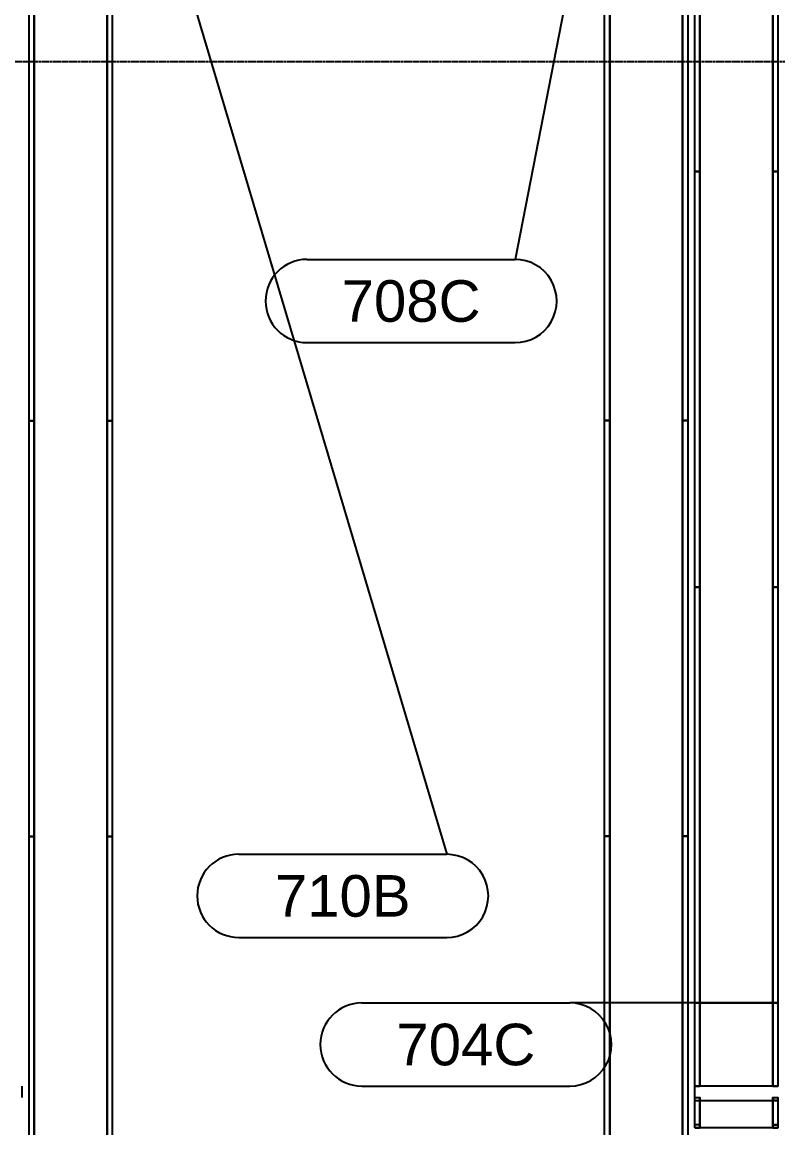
# Model space of a CAD drawing. Header units: inches. Extents: x -21257 to 11444, y 0 to 8704.
# Drawn here: x 2927 to 3145, y 927.7 to 1246.9 of the extents above; entities that cross this region are included whole.
import ezdxf
from ezdxf.enums import TextEntityAlignment as Align

# ---------------------------------------------------------------- set-up
doc = ezdxf.new("R2010")
doc.units = ezdxf.units.IN
doc.header["$MEASUREMENT"] = 0
doc.linetypes.add('CENTER2', pattern=[1.125, 0.75, -0.125, 0.125, -0.125])
for name, color, linetype in [('700-CONV-LAYOUT', 30, 'Continuous'), ('700-CONV-NUMBERS', 30, 'Continuous'), ('Bldg_Cline', 8, 'CENTER2')]:
    doc.layers.add(name, color=color, linetype=linetype)
doc.styles.get("Standard").update_dxf_attribs({"font": 'helvl.shx'})

# ---------------------------------------------------------------- blocks, each defined once
blk = doc.blocks.new('DCBLOCK')
at = {"linetype": 'Continuous'}
for p, q in [((-0.625, 0), (0, 0)), ((-0.625, -0.25), (0, -0.25))]:
    blk.add_line(p, q, dxfattribs=at)
for centre, start, end in [((-0.625, -0.125), 90, 269.9999), ((0, -0.125), 269.9999, 90)]:
    blk.add_arc(centre, 0.125, start, end)
blk.add_attdef('FORTNAITEM', text='', height=0.125).set_placement((-0.3125, -0.125), align=Align.MIDDLE_CENTER)
at = {"flags": 1}
blk.add_attdef('SERIALNUM', (-0.625, -0.3437), '', height=0.125, dxfattribs=at)
blk = doc.blocks.new('Promise-US15-100330-00-10-003 Bldg Colums')
at = {"layer": 'Bldg_Cline'}
blk.add_line((72, 720), (6000, 720), dxfattribs=at)

msp = doc.modelspace()

# ---------------------------------------------------------------- linework, layer by layer
at = {"layer": '700-CONV-LAYOUT', "linetype": 'Continuous'}
for p, q in [((3121, 963.76, 291.5), (3122.5, 963.76, 291.5)), ((3121, 963.76, 298), (3122.5, 963.76, 298)), ((3122.5, 963.76, 291.5), (3122.5, 963.76, 298)), ((3143.5, 963.76, 291.5), (3145, 963.76, 291.5)), ((3143.5, 963.76, 298), (3143.5, 963.76, 291.5)), ((3145, 963.76, 298), (3143.5, 963.76, 298)), ((3122.5, 939.76, 291.5), (3121, 939.76, 291.5)), ((3121, 939.76, 298), (3122.5, 939.76, 298)), ((3122.5, 939.76, 298), (3122.5, 939.76, 291.5)), ((3143.5, 939.76, 291.5), (3145, 939.76, 291.5)), ((3143.5, 939.76, 298), (3143.5, 939.76, 291.5)), ((3143.5, 939.76, 298), (3145, 939.76, 298)), ((3121, 936.47, 291.28), (3122.5, 936.47, 291.28)), ((3121, 935.62, 297.73), (3122.5, 935.62, 297.73)), ((3122.5, 936.47, 291.28), (3122.5, 935.62, 297.73)), ((3143.5, 936.47, 291.28), (3145, 936.47, 291.28)), ((3143.5, 935.62, 297.73), (3143.5, 936.47, 291.28)), ((3145, 935.62, 297.73), (3143.5, 935.62, 297.73)), ((3122.5, 928.53, 290.24), (3121, 928.53, 290.24)), ((3121, 927.69, 296.68), (3122.5, 927.69, 296.68)), ((3122.5, 927.69, 296.68), (3122.5, 928.53, 290.24)), ((3143.5, 928.53, 290.24), (3145, 928.53, 290.24)), ((3143.5, 927.69, 296.68), (3143.5, 928.53, 290.24)), ((3143.5, 927.69, 296.68), (3145, 927.69, 296.68))]:
    msp.add_line(p, q, dxfattribs=at)
at = {"layer": '700-CONV-LAYOUT'}
for p, q in [((2927, 936.47), (2927, 939.76)), ((3121, 936.47), (3121, 939.76))]:
    msp.add_line(p, q, dxfattribs=at)
for points in [[(2930.5, 1371.75, 294.5), (2930.5, 771.75, 294.5), (2929, 771.75, 294.5), (2929, 1371.75, 294.5)], [(2930.5, 1371.75, 298), (2930.5, 771.75, 298), (2929, 771.75, 298), (2929, 1371.75, 298)], [(2951.5, 1371.75, 298), (2951.5, 771.75, 298), (2930.5, 771.75, 298), (2930.5, 1371.75, 298)], [(2930.5, 1371.75, 298), (2930.5, 771.75, 298), (2930.5, 771.75, 294.5), (2930.5, 1371.75, 294.5)], [(2951.5, 1371.75, 298), (2951.5, 771.75, 298), (2951.5, 771.75, 294.5), (2951.5, 1371.75, 294.5)], [(2953, 1371.75, 294.5), (2953, 771.75, 294.5), (2951.5, 771.75, 294.5), (2951.5, 1371.75, 294.5)], [(2953, 1371.75, 298), (2953, 771.75, 298), (2951.5, 771.75, 298), (2951.5, 1371.75, 298)], [(3096.5, 1371.85, 294.5), (3096.5, 771.85, 294.5), (3095, 771.85, 294.5), (3095, 1371.85, 294.5)], [(3096.5, 1371.85, 298), (3096.5, 771.85, 298), (3095, 771.85, 298), (3095, 1371.85, 298)], [(3117.5, 1371.85, 298), (3117.5, 771.85, 298), (3096.5, 771.85, 298), (3096.5, 1371.85, 298)], [(3096.5, 1371.85, 298), (3096.5, 771.85, 298), (3096.5, 771.85, 294.5), (3096.5, 1371.85, 294.5)], [(3117.5, 1371.85, 298), (3117.5, 771.85, 298), (3117.5, 771.85, 294.5), (3117.5, 1371.85, 294.5)], [(3119, 1371.85, 294.5), (3119, 771.85, 294.5), (3117.5, 771.85, 294.5), (3117.5, 1371.85, 294.5)], [(3119, 1371.85, 298), (3119, 771.85, 298), (3117.5, 771.85, 298), (3117.5, 1371.85, 298)], [(3121, 963.75, 294.5), (3121, 1371.75, 294.5), (3122.5, 1371.75, 294.5), (3122.5, 963.75, 294.5)], [(3121, 963.75, 298), (3121, 1371.75, 298), (3122.5, 1371.75, 298), (3122.5, 963.75, 298)], [(3122.5, 963.75, 298), (3122.5, 1371.75, 298), (3143.5, 1371.75, 298), (3143.5, 963.75, 298)], [(3122.5, 963.75, 298), (3122.5, 1371.75, 298), (3122.5, 1371.75, 294.5), (3122.5, 963.75, 294.5)], [(3143.5, 963.75, 298), (3143.5, 1371.75, 298), (3143.5, 1371.75, 294.5), (3143.5, 963.75, 294.5)], [(3143.5, 963.75, 294.5), (3143.5, 1371.75, 294.5), (3145, 1371.75, 294.5), (3145, 963.75, 294.5)], [(3143.5, 963.75, 298), (3143.5, 1371.75, 298), (3145, 1371.75, 298), (3145, 963.75, 298)], [(3121, 1203.75, 298), (3121, 1203.75, 294.5), (3122.5, 1203.75, 294.5), (3122.5, 1203.75, 298)], [(3143.5, 1203.75, 298), (3143.5, 1203.75, 294.5), (3145, 1203.75, 294.5), (3145, 1203.75, 298)], [(2930.5, 1131.75, 298), (2930.5, 1131.75, 294.5), (2929, 1131.75, 294.5), (2929, 1131.75, 298)], [(2953, 1131.75, 298), (2953, 1131.75, 294.5), (2951.5, 1131.75, 294.5), (2951.5, 1131.75, 298)], [(3096.5, 1131.85, 298), (3096.5, 1131.85, 294.5), (3095, 1131.85, 294.5), (3095, 1131.85, 298)], [(3119, 1131.85, 298), (3119, 1131.85, 294.5), (3117.5, 1131.85, 294.5), (3117.5, 1131.85, 298)], [(3121, 1083.75, 298), (3121, 1083.75, 294.5), (3122.5, 1083.75, 294.5), (3122.5, 1083.75, 298)], [(3143.5, 1083.75, 298), (3143.5, 1083.75, 294.5), (3145, 1083.75, 294.5), (3145, 1083.75, 298)], [(3096.5, 1011.85, 298), (3096.5, 1011.85, 294.5), (3095, 1011.85, 294.5), (3095, 1011.85, 298)], [(3119, 1011.85, 298), (3119, 1011.85, 294.5), (3117.5, 1011.85, 294.5), (3117.5, 1011.85, 298)], [(2930.5, 1011.75, 298), (2930.5, 1011.75, 294.5), (2929, 1011.75, 294.5), (2929, 1011.75, 298)], [(2953, 1011.75, 298), (2953, 1011.75, 294.5), (2951.5, 1011.75, 294.5), (2951.5, 1011.75, 298)], [(3121, 939.76, 291.5), (3121, 963.76, 291.5), (3122.5, 963.76, 291.5), (3122.5, 939.76, 291.5)], [(3121, 939.76, 298), (3121, 963.76, 298), (3122.5, 963.76, 298), (3122.5, 939.76, 298)], [(3121, 963.75, 298), (3121, 963.75, 294.5), (3122.5, 963.75, 294.5), (3122.5, 963.75, 298)], [(3122.5, 939.76, 298), (3122.5, 963.76, 298), (3143.5, 963.76, 298), (3143.5, 939.76, 298)], [(3122.5, 939.76, 298), (3122.5, 963.76, 298), (3122.5, 963.76, 291.5), (3122.5, 939.76, 291.5)], [(3143.5, 939.76, 298), (3143.5, 963.76, 298), (3143.5, 963.76, 291.5), (3143.5, 939.76, 291.5)], [(3143.5, 939.76, 291.5), (3143.5, 963.76, 291.5), (3145, 963.76, 291.5), (3145, 939.76, 291.5)], [(3143.5, 939.76, 298), (3143.5, 963.76, 298), (3145, 963.76, 298), (3145, 939.76, 298)], [(3143.5, 963.75, 298), (3143.5, 963.75, 294.5), (3145, 963.75, 294.5), (3145, 963.75, 298)], [(3121, 928.53, 290.24), (3121, 936.47, 291.28), (3122.5, 936.47, 291.28), (3122.5, 928.53, 290.24)], [(3121, 927.69, 296.68), (3121, 935.62, 297.73), (3122.5, 935.62, 297.73), (3122.5, 927.69, 296.68)], [(3122.5, 927.69, 296.68), (3122.5, 935.62, 297.73), (3122.5, 936.47, 291.28), (3122.5, 928.53, 290.24)], [(3122.5, 927.69, 296.68), (3122.5, 935.62, 297.73), (3143.5, 935.62, 297.73), (3143.5, 927.69, 296.68)], [(3143.5, 927.69, 296.68), (3143.5, 935.62, 297.73), (3143.5, 936.47, 291.28), (3143.5, 928.53, 290.24)], [(3143.5, 928.53, 290.24), (3143.5, 936.47, 291.28), (3145, 936.47, 291.28), (3145, 928.53, 290.24)], [(3143.5, 927.69, 296.68), (3143.5, 935.62, 297.73), (3145, 935.62, 297.73), (3145, 927.69, 296.68)]]:
    msp.add_3dface(points, dxfattribs=at)
at = {"layer": '700-CONV-NUMBERS', "linetype": 'Continuous'}
for p, q in [((2941, 1371.75, 298), (3049.48, 1006.65, 360)), ((3107, 1371.85, 298), (3069.2, 1178.35, 360)), ((3133, 963.75, 298), (3085, 963.75, 360))]:
    msp.add_line(p, q, dxfattribs=at)

# ---------------------------------------------------------------- block references
msp.add_blockref('Promise-US15-100330-00-10-003 Bldg Colums', (928.05, 515.51))
at = {"layer": '700-CONV-NUMBERS', "xscale": 96, "yscale": 96, "zscale": 96}
for p, values in [((3069.2, 1178.35, 360), {'FORTNAITEM': '708C'}), ((3049.48, 1006.65, 360), {'FORTNAITEM': '710B'}), ((3085, 963.75, 360), {'FORTNAITEM': '704C'})]:
    msp.add_blockref('DCBLOCK', p, dxfattribs=at).add_auto_attribs(values)

doc.saveas('drawing.dxf')
